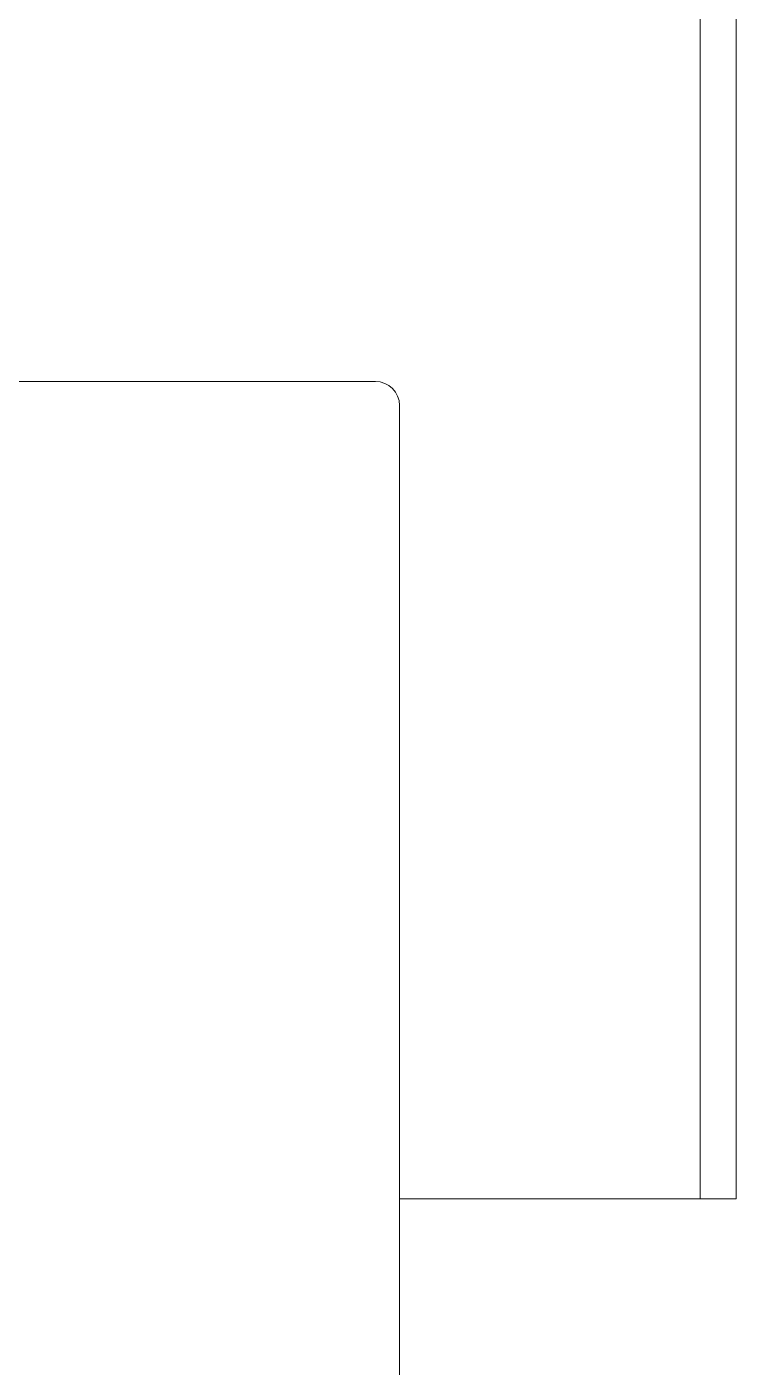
# Model space of a CAD drawing. Extents: x 500 to 100500, y -14500 to 21140.
# Drawn here: x 5977.1 to 6036.1, y 9618 to 9729.5 of the extents above; entities that cross this region are included whole.
import ezdxf

# ---------------------------------------------------------------- set-up
doc = ezdxf.new("R2010")
doc.units = 0
doc.linetypes.add('SLD-Solid', pattern=[0])
doc.layers.add('M06SMMF-001B', color=7, linetype='CONTINUOUS')
doc.layers.add('MODEL', color=7, linetype='SLD-Solid', lineweight=15)

# ---------------------------------------------------------------- blocks, each defined once
blk = doc.blocks.new('KA$C03f0ad08')
at = {"layer": 'MODEL', "color": 4}
for p, q in [((203, 1760.6), (203, 1625.6)), ((206, 1760.6), (206, 1625.6)), ((109, 1693.6), (176, 1693.6)), ((178, 1691.6), (178, 1539.6)), ((203, 1625.6), (178, 1625.6)), ((206, 1625.6), (203, 1625.6))]:
    blk.add_line(p, q, dxfattribs=at)
blk.add_arc((176, 1691.6), 2, 0, 90, dxfattribs=at)

msp = doc.modelspace()

# ---------------------------------------------------------------- block references
at = {"layer": 'M06SMMF-001B'}
msp.add_blockref('KA$C03f0ad08', (5830.08, 8006.36, -10.47), dxfattribs=at)

doc.saveas('drawing.dxf')
